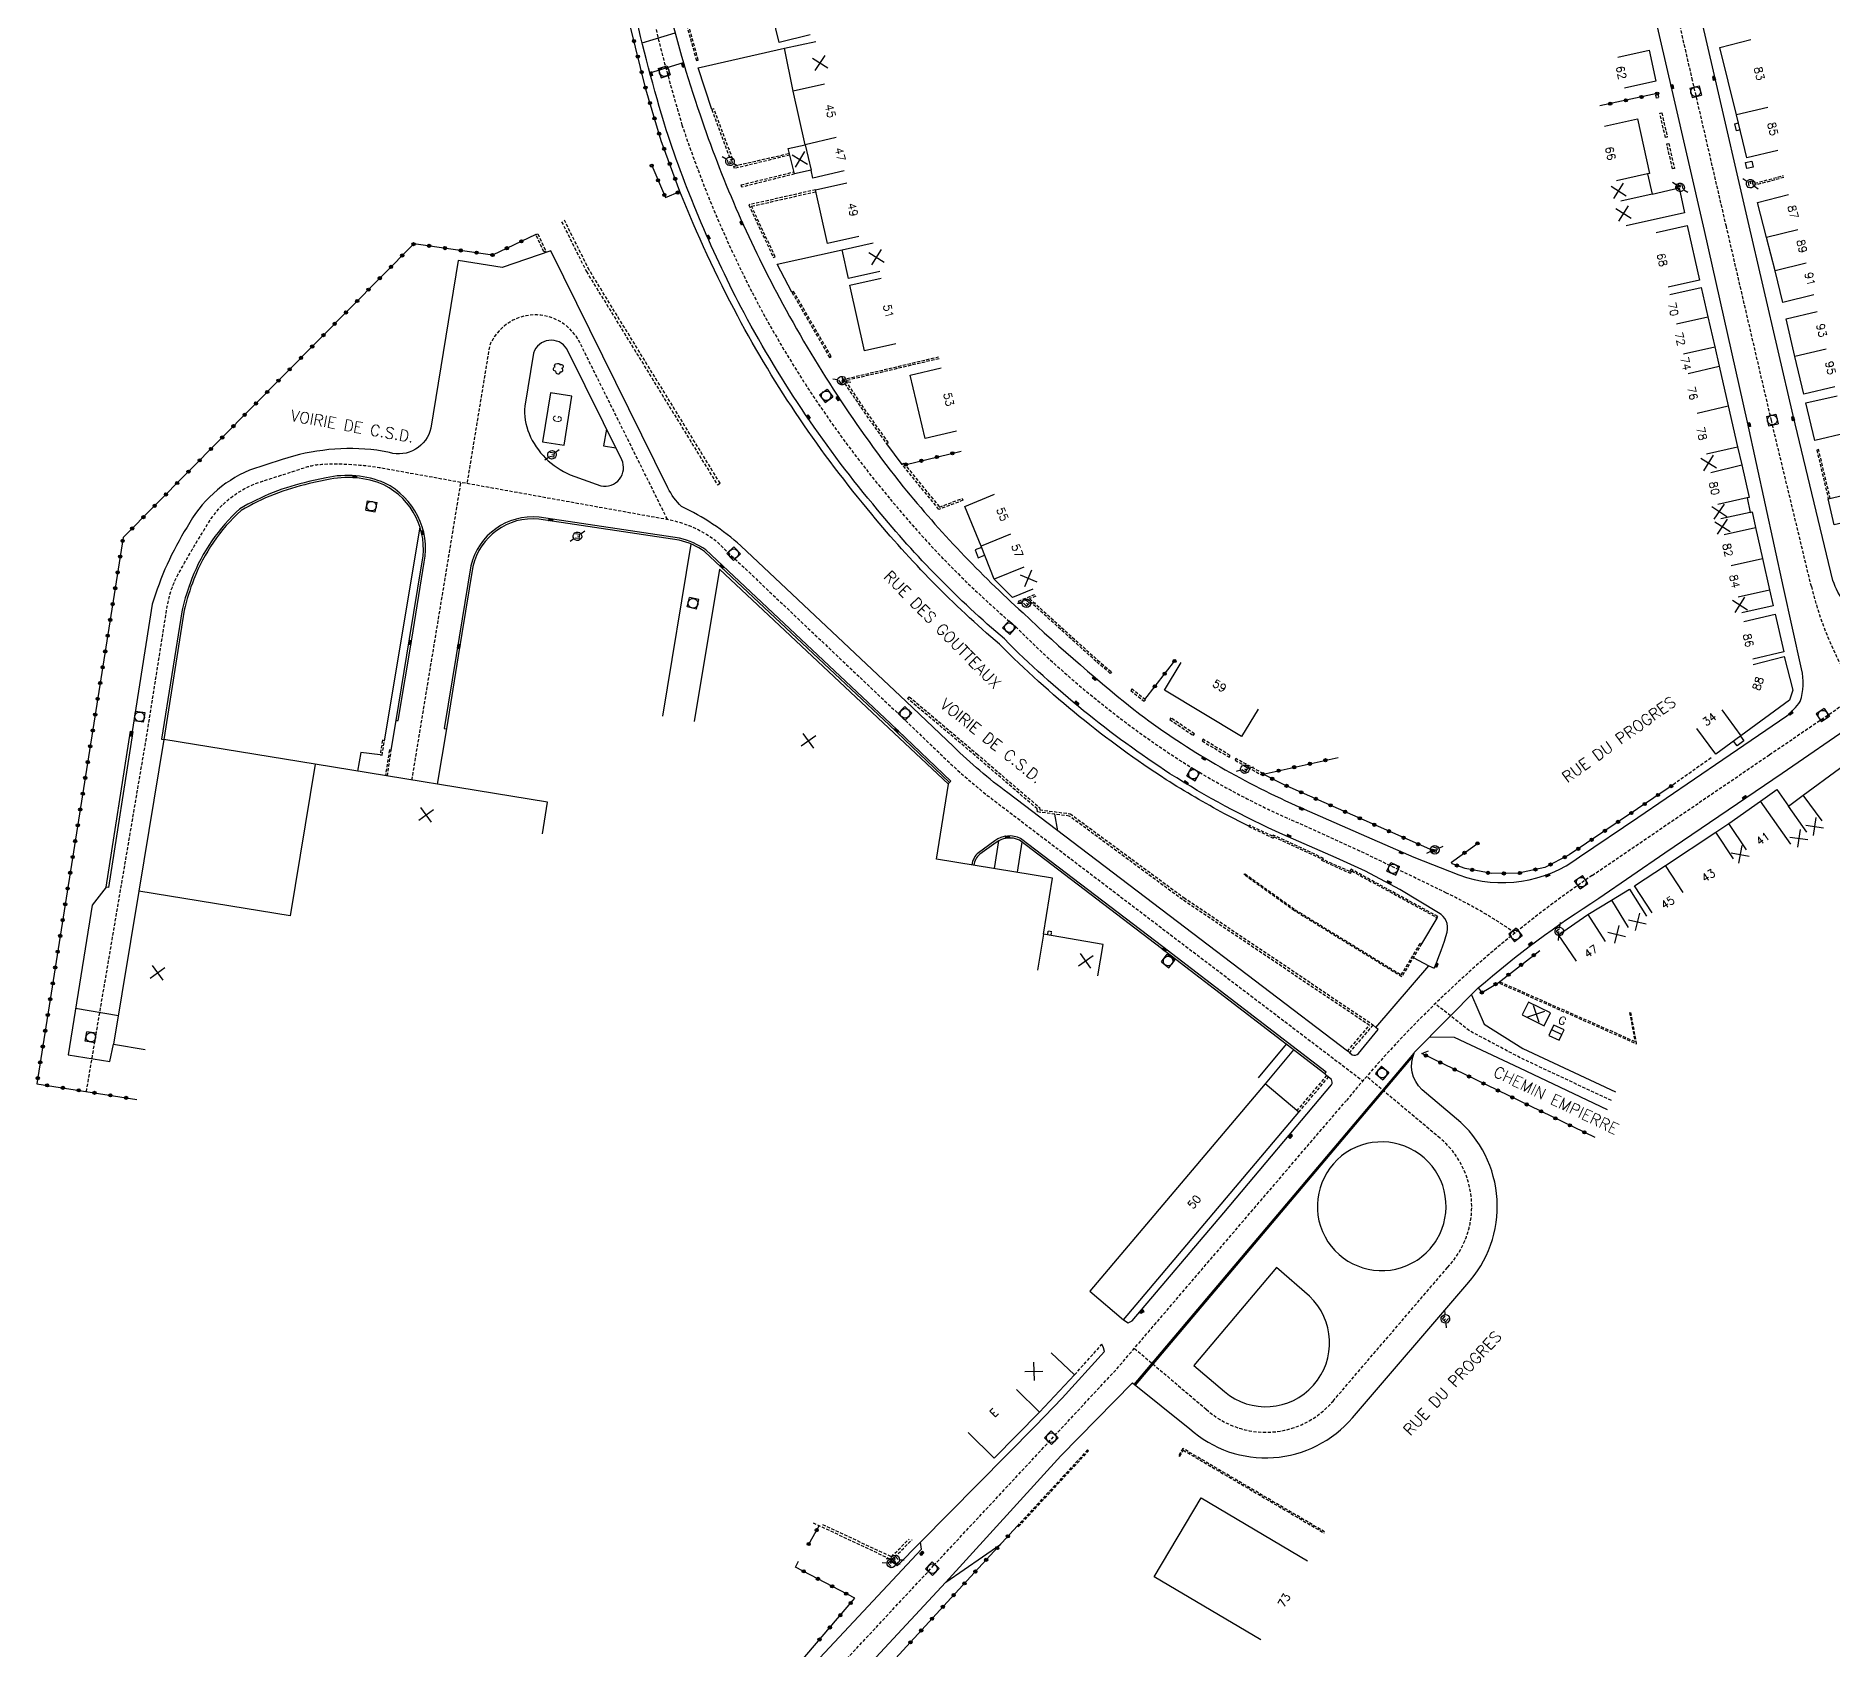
# Model space of a CAD drawing. Header units: millimetres. Extents: x 150000 to 151001, y 125999 to 127001.
# Drawn here: x 150571.1 to 150851.7, y 126509.4 to 126761.5 of the extents above; entities that cross this region are included whole.
import ezdxf
from ezdxf.enums import TextEntityAlignment as Align

# ---------------------------------------------------------------- set-up
doc = ezdxf.new("R2010")
doc.units = ezdxf.units.MM
doc.linetypes.add('DASHED', pattern=[0.75, 0.5, -0.25])
doc.layers.get('0').update_dxf_attribs({"linetype": 'CONTINUOUS'})
for name, color, linetype in [('W0001', 6, 'DASHED'), ('W0008', 7, 'CONTINUOUS'), ('W0100', 7, 'CONTINUOUS'), ('W0112', 1, 'DASHED'), ('W0211', 2, 'CONTINUOUS'), ('W0300', 7, 'CONTINUOUS'), ('W0322', 7, 'CONTINUOUS'), ('W0334', 7, 'CONTINUOUS'), ('W0400', 7, 'CONTINUOUS'), ('W0420', 7, 'CONTINUOUS'), ('W0471', 7, 'CONTINUOUS'), ('W0984', 7, 'CONTINUOUS'), ('W0989', 7, 'CONTINUOUS'), ('W0991', 7, 'CONTINUOUS'), ('W1102', 7, 'CONTINUOUS')]:
    doc.layers.add(name, color=color, linetype=linetype)
doc.styles.get("Standard").update_dxf_attribs({"font": 'romans.shx', "width": 0.85})

# ---------------------------------------------------------------- blocks, each defined once
blk = doc.blocks.new('t991o')
at = {"color": 0, "linetype": 'Continuous'}
for p, q in [((-1, 1), (1, -1)), ((-1, -1), (1, 1))]:
    blk.add_line(p, q, dxfattribs=at)
blk = doc.blocks.new('t322o')
at = {"color": 0, "linetype": 'Continuous'}
for radius in [0.25, 0.15]:
    blk.add_circle((0, 0), radius, dxfattribs=at)
blk = doc.blocks.new('t112o')
at = {"color": 0, "linetype": 'Continuous'}
for p, q in [((-0.5, 0.5), (0.5, 0.5)), ((-0.5, -0.5), (-0.5, 0.5)), ((0.5, 0.5), (0.5, -0.5)), ((0.5, -0.5), (-0.5, -0.5))]:
    blk.add_line(p, q, dxfattribs=at)
blk = doc.blocks.new('T471')
for p, q in [((-0.333334, 0.333334), (-0.333334, -0.333334)), ((-0.333334, 0.333334), (0.333334, 0.333334)), ((-0.333334, 0), (0, 0)), ((0.500001, 0.500001), (1.000002, 1.000002)), ((-0.500001, -0.500001), (-1.000002, -1.000002)), ((-0.333334, -0.333334), (0.333334, -0.333334))]:
    blk.add_line(p, q)
blk.add_ellipse((0, 0), major_axis=(0.471405, 0.471405), ratio=1, start_param=5.4977871438, end_param=11.780972451)
blk = doc.blocks.new('T420')
for p, q in [((0.75, 0.75), (-0.75, 0.75)), ((-0.75, 0.75), (-0.75, -0.75)), ((0.75, 0.75), (0.75, -0.75)), ((0.75, -0.75), (-0.75, -0.75))]:
    blk.add_line(p, q)
blk.add_ellipse((0, 0), major_axis=(-0.53, 0.53), ratio=1, start_param=3.926991, end_param=10.210176)
blk = doc.blocks.new('T400')
for p, q in [((-0.15, 0.3), (0.15, 0.3)), ((-0.15, -0.25), (-0.15, 0.3)), ((-0.15, 0.15), (0.15, 0.15)), ((-0.15, 0), (0.15, 0)), ((0.15, 0.3), (0.15, -0.25)), ((-0.15, -0.15), (0.15, -0.15)), ((-0.15, -0.25), (-0.15, -0.3)), ((-0.15, -0.3), (0.15, -0.3)), ((0.15, -0.3), (0.15, -0.25))]:
    blk.add_line(p, q)
blk = doc.blocks.new('T300')
for p, q in [((-0.8, 0.51), (-0.86, 0.34)), ((-0.86, 0.34), (-0.86, 0.17)), ((-0.86, 0.17), (-0.74, 0.06)), ((-0.69, 0.63), (-0.8, 0.51)), ((-0.8, -0.06), (-0.74, 0.06)), ((-0.74, 0.06), (-0.69, 0.11)), ((-0.57, 0.69), (-0.69, 0.63)), ((-0.46, 0.69), (-0.57, 0.69)), ((-0.29, 0.63), (-0.46, 0.69)), ((-0.29, 0.63), (-0.17, 0.74)), ((-0.23, 0.57), (-0.29, 0.63)), ((-0.17, 0.74), (-0.06, 0.8)), ((-0.06, 0.8), (0.06, 0.8)), ((0.06, 0.8), (0.23, 0.74)), ((0.23, 0.74), (0.34, 0.63)), ((0.34, 0.63), (0.4, 0.51)), ((0.46, 0.46), (0.34, 0.46)), ((0.4, 0.51), (0.4, 0.46)), ((0.57, 0.4), (0.46, 0.46)), ((0.57, 0.4), (0.69, 0.29)), ((0.69, 0.29), (0.74, 0.17)), ((0.74, 0.06), (0.69, -0.17)), ((0.74, 0.17), (0.74, 0.06)), ((-0.8, -0.17), (-0.8, -0.06)), ((-0.8, -0.23), (-0.8, -0.17)), ((-0.74, -0.34), (-0.8, -0.23)), ((-0.69, -0.4), (-0.74, -0.34)), ((-0.51, -0.46), (-0.69, -0.4)), ((-0.4, -0.46), (-0.51, -0.46)), ((-0.4, -0.46), (-0.34, -0.46)), ((-0.34, -0.46), (-0.34, -0.4)), ((-0.34, -0.51), (-0.34, -0.46)), ((-0.29, -0.63), (-0.34, -0.51)), ((-0.17, -0.74), (-0.29, -0.63)), ((-0.06, -0.8), (-0.17, -0.74)), ((0.06, -0.8), (-0.06, -0.8)), ((0.17, -0.74), (0.06, -0.8)), ((0.23, -0.69), (0.17, -0.74)), ((0.29, -0.46), (0.23, -0.46)), ((0.29, -0.63), (0.23, -0.69)), ((0.46, -0.4), (0.29, -0.46)), ((0.34, -0.51), (0.29, -0.63)), ((0.34, -0.51), (0.34, -0.46)), ((0.57, -0.34), (0.46, -0.4)), ((0.63, -0.29), (0.57, -0.34)), ((0.69, -0.17), (0.63, -0.29))]:
    blk.add_line(p, q)

msp = doc.modelspace()

# ---------------------------------------------------------------- linework, layer by layer
at = {"layer": 'W0001'}
for points in [[(150855.79, 126658.58, -0.086465), (150848.48, 126675.44), (150842.24, 126701.35), (150835.2, 126731.69), (150829.92, 126754.51), (150823.68, 126781.51), (150818.58, 126803.62), (150813.65, 126825.1), (150807.99, 126849.67), (150802.32, 126874.55), (150796.96, 126897.94), (150790.86, 126924.56), (150785.5, 126947.74), (150779.77, 126972.54), (150775.49, 126991.1), (150773.44, 127000)], [(150802.17, 126621.32, 0.03765), (150791.48, 126627.54), (150777.96, 126634.1), (150766.94, 126639.09, -0.03701), (150749.68, 126648.37, -0.05311), (150724.17, 126669.15, -0.044961), (150704.57, 126689.1, -0.051763), (150684.02, 126719.4, -0.041546), (150672.03, 126747.59, -0.017257), (150666.94, 126766.85), (150663.87, 126779.6), (150660.07, 126795.32), (150656.47, 126809.97), (150650.95, 126832.49), (150646.45, 126851.16), (150637.98, 126887.86), (150630.78, 126920.51)], [(150689.07, 126498.53), (150711.35, 126522.45), (150739.97, 126553.19), (150775.8, 126595.09, -0.071827), (150814.24, 126630.29), (150841.94, 126649.16), (150896.24, 126686.07), (150915.79, 126699.34), (150941.14, 126716.53), (150957.25, 126727.49), (150971.76, 126737.37), (150984.97, 126746.39, -0.094037), (150999.07, 126752.53, -2.684514)], [(150742.71, 126556.39), (150753.94, 126546.88, 0.424618), (150773.75, 126548.16), (150791.65, 126569.05, 0.429882), (150790.47, 126589.22), (150778.98, 126598.87)]]:
    msp.add_lwpolyline(points, format="xyb", dxfattribs=at)
at = {"layer": 'W0001', "flags": 128}
for points in [[(150669.75, 126685.94), (150656.06, 126713.57, 0.647318), (150641.96, 126713.03), (150638.44, 126691.57)], [(150578.98, 126596.52), (150588.38, 126651.93), (150591.61, 126672.31, -0.088038), (150593.44, 126677.58, -0.013747), (150598.33, 126685.81, -0.089583), (150601.59, 126689.36, -0.086938), (150606.56, 126691.92, 0.0039), (150613.01, 126694, -0.070216), (150616.16, 126694.56, -0.05713), (150625.95, 126693.82), (150669.63, 126685.96, -0.116302), (150677.21, 126682.68), (150705.52, 126655.84), (150712.88, 126648.82, 0.033404), (150721.59, 126641.39), (150748.09, 126621.23), (150778.4, 126598.2)]]:
    msp.add_lwpolyline(points, format="xyb", dxfattribs=at)
for points in [[(150629.84, 126645.19), (150637.51, 126691.74)], [(150817.26, 126595.1), (150803.17, 126601.71), (150795.05, 126606.01), (150789.7, 126610.24)]]:
    msp.add_lwpolyline(points, dxfattribs=at)
at = {"layer": 'W0008'}
for points in [[(150669.54, 126767.56, 0.025426), (150674.85, 126749.13, 0.042039), (150687.27, 126720.54, 0.04509), (150706.59, 126691.02, 0.036705), (150725.31, 126671.3, 0.02093), (150743.56, 126655.47, 0.054712), (150767.94, 126641.24), (150779, 126636.39), (150786.39, 126633.14), (150793.41, 126630.36, 0.254114), (150812.25, 126633.2), (150821.35, 126639.35), (150834.66, 126648.39), (150844.64, 126655.21, 0.064932), (150846.74, 126657.45, 0.1346), (150846.95, 126662.55), (150844.15, 126675.27), (150838.52, 126701.13), (150831.77, 126731.06), (150826.73, 126753), (150820.26, 126780.9)], [(150988.33, 126779.36), (150992.64, 126760.51, -0.309925), (150989.26, 126753.47), (150970.19, 126740.54), (150956.22, 126731.03), (150938.7, 126719.14), (150913.63, 126702.14), (150892.99, 126688.2), (150867.44, 126670.77, -0.27751), (150856.65, 126670.42, -0.188348), (150851.86, 126676.37), (150845.65, 126702.15), (150838.61, 126732.48), (150833.33, 126755.3), (150827.09, 126782.29)], [(150776.3, 126602.6), (150776.72, 126602.27, 0.308759), (150777.71, 126602.49), (150780.81, 126606.2), (150780.44, 126606.52), (150788.73, 126616.16), (150789.53, 126615.8, 0.040577), (150791.57, 126621.45, 0.34706), (150790.25, 126624.44), (150784.17, 126628.11), (150778.82, 126630.95), (150774.22, 126633.04), (150765.88, 126636.71, -0.037046), (150748.27, 126646.19, -0.052954), (150722.4, 126667.24, -0.04476), (150702.57, 126687.44, -0.051754), (150681.73, 126718.18, -0.041604), (150669.55, 126746.81, -0.017272), (150664.41, 126766.26)], [(150691.38, 126496.32), (150713.24, 126519.87), (150731.22, 126539.6), (150742.4, 126550.99), (150751.35, 126543.83, 0.422187), (150776.79, 126545.56), (150794.63, 126566.38, 0.428354), (150793.04, 126592.28), (150787.65, 126596.81, -0.321997), (150786.48, 126602.66), (150796.44, 126612.71, -0.03809), (150815.27, 126626.72), (150825.6, 126633.81), (150843.9, 126646.29), (150855.45, 126654.19), (150879.22, 126670.33), (150895.68, 126681.49), (150917.75, 126696.44), (150943.1, 126713.64), (150959.22, 126724.6), (150973.73, 126734.48), (150986.97, 126743.51, -0.543559), (150997.58, 126739.33), (151000, 126728.92)], [(150776, 126602.84), (150749.46, 126623.02), (150722.94, 126643.18, -0.033477), (150714.44, 126650.44), (150707.07, 126657.48), (150681.25, 126681.77, 0.074608), (150671.94, 126687.92, -0.076573), (150669.83, 126690.85), (150651.53, 126727.86), (150643.92, 126725.3), (150637.05, 126726.38), (150632.8, 126700.18, -0.430415), (150626.33, 126696.35), (150624.34, 126696.74, 0.109651), (150609.54, 126695.27), (150604.45, 126693.59, 0.171429), (150594.71, 126684.72, 0.065401), (150589.26, 126672.68), (150586.11, 126652.78), (150586.24, 126652.76), (150582.43, 126628.4), (150582.09, 126628.46), (150579.9, 126625.67), (150576.11, 126602.25), (150582.66, 126601.21), (150583.23, 126603.9)], [(150626.61, 126649.85), (150627.36, 126654.51), (150627.68, 126654.48), (150629.8, 126667.2), (150631.77, 126679.23, 0.334402), (150625.6, 126691.6, 0.15583), (150616.44, 126692.42), (150613.73, 126691.82, 0.078681), (150602.94, 126687.56, 0.11631), (150595.46, 126676.68, 0.035264), (150593.94, 126671.78), (150590.72, 126651.56), (150591.06, 126651.51), (150587.16, 126627.82)], [(150713.64, 126644.59), (150714.02, 126645.04), (150704.63, 126654.03), (150675.77, 126681.14, 0.097611), (150671.66, 126683), (150649.7, 126686.28, 0.376158), (150639.04, 126678.65), (150636.73, 126664.64), (150634.87, 126653.27), (150635.25, 126653.21), (150633.77, 126644.55)], [(150772.75, 126599.04), (150772.47, 126599.28), (150772.69, 126599.53), (150747.15, 126619.11), (150724.92, 126636.07, 0.277229), (150720.93, 126635.71), (150718.35, 126633.84, 0.190834), (150717.33, 126631.94)], [(150741.02, 126560.84), (150741.72, 126560.36), (150742.39, 126560.7), (150756.68, 126577.56), (150773.53, 126597.55, 0.260045), (150773.49, 126598.43), (150773.05, 126598.79)]]:
    msp.add_lwpolyline(points, format="xyb", dxfattribs=at)
for points in [[(150647.47, 126703.63, 0.123099), (150648.14, 126699.32, 0.197515), (150654.58, 126692.91), (150659.36, 126691.16, 0.62237), (150662.62, 126695.25), (150654.03, 126712.57, 0.636898), (150648.85, 126711.92)], [(150789.98, 126573.43, 5.50973), (150784.45, 126569.03, 0.181497)]]:
    msp.add_lwpolyline(points, format="xyb", close=True, dxfattribs=at)
for points in [[(150795.37, 126611.63), (150797.37, 126607.06), (150803.4, 126603.27), (150817.88, 126596.5)], [(150816.64, 126593.69), (150802.93, 126600.15), (150792.72, 126604.96), (150788.85, 126605.04)], [(150686.76, 126500.74), (150709.46, 126525.03), (150709.28, 126526.09), (150727.24, 126544.31), (150731.44, 126548.63), (150738.03, 126555.91), (150737.91, 126556.49), (150737.65, 126557.03)]]:
    msp.add_lwpolyline(points, dxfattribs=at)
at = {"layer": 'W0008', "flags": 128}
msp.add_lwpolyline([(150756.77, 126549.63, 0.97368), (150770.06, 126564.56), (150764.93, 126569.04), (150751.99, 126553.71)], format="xyb", close=True, dxfattribs=at)
at = {"layer": 'W0100'}
for points in [[(150692.05, 126761.65), (150687.2, 126760.46), (150685.64, 126766.84), (150685.47, 126766.8), (150684.87, 126769.18), (150683.63, 126774.14), (150683.79, 126774.18), (150682.57, 126779.06), (150687.42, 126780.28)], [(150697.35, 126740.36), (150692.48, 126739.23), (150692.19, 126740.49), (150689.61, 126739.89), (150688.64, 126743.85), (150691.26, 126744.46), (150691.26, 126744.47), (150689.42, 126752.85), (150688.03, 126759.55), (150692.92, 126760.57)], [(150843.25, 126743.56), (150838.38, 126742.41), (150836.79, 126749.13), (150834.19, 126759.68), (150839.04, 126760.88)], [(150818.25, 126758.16), (150823.13, 126759.23), (150824.2, 126754.38), (150819.31, 126753.31)], [(150816.14, 126747.38), (150821.33, 126748.52), (150823.21, 126739.98), (150822.9, 126739.92), (150823.6, 126736.74), (150827.81, 126737.74), (150828.66, 126733.8), (150819.57, 126731.8)], [(150699.67, 126730.11), (150694.79, 126729.02), (150692.89, 126737.42), (150697.77, 126738.52)], [(150848.89, 126720.99), (150844.03, 126719.8), (150842.81, 126724.77), (150841.49, 126729.97), (150840.06, 126735.44), (150844.89, 126736.7)], [(150702.93, 126724.65), (150698.05, 126723.55), (150697.04, 126728.03), (150701.92, 126729.13)], [(150824.21, 126730.75), (150829.09, 126731.84), (150831, 126723.31), (150826.12, 126722.22)], [(150705.44, 126713.33), (150700.56, 126712.24), (150698.27, 126722.51), (150703.15, 126723.59)], [(150826.38, 126721.05), (150831.26, 126722.15), (150832.29, 126717.58), (150833.38, 126712.91), (150834.09, 126709.85), (150835.5, 126703.64), (150836.96, 126697.28), (150837.64, 126694.43), (150838.76, 126689.34), (150838.47, 126689.28), (150838.92, 126687.02), (150839.22, 126687.09), (150839.75, 126684.63), (150840.82, 126679.79), (150841.92, 126674.92), (150842.49, 126672.42), (150837.62, 126671.31)], [(150852.16, 126706.65), (150847.3, 126705.5), (150845.92, 126711.37), (150844.54, 126717.24), (150849.4, 126718.38)], [(150714.91, 126699.72), (150710.05, 126698.55), (150707.68, 126708.46), (150712.54, 126709.62)], [(150853.88, 126699.38), (150849.01, 126698.24), (150847.63, 126704.11), (150852.5, 126705.25)], [(150726.86, 126675), (150723.68, 126673.71), (150720.82, 126676.59), (150718.75, 126681.73), (150716.21, 126687.96), (150720.85, 126689.84)], [(150856.92, 126686.2), (150852.05, 126685.06), (150851.13, 126689.11), (150856, 126690.26)], [(150737.02, 126614.59), (150737.85, 126619.52), (150728.52, 126621.09), (150729.92, 126629.87), (150711.81, 126632.85), (150713.66, 126644.57), (150677.89, 126678.15), (150673.93, 126654.35)], [(150837.93, 126669.97), (150842.81, 126671.09), (150844.19, 126665.24), (150839.33, 126664.08)], [(150762.04, 126656.28), (150759.45, 126652), (150747.43, 126659.26), (150750.01, 126663.54)], [(150839.4, 126663.26), (150844.25, 126664.48), (150845.57, 126659.24), (150845.05, 126657.66), (150837.47, 126652.11), (150833.55, 126649.23), (150830.59, 126653.26)], [(150823.61, 126624.47), (150820.87, 126628.65), (150825.71, 126631.82), (150833.57, 126637.05), (150835.56, 126638.4), (150840.53, 126641.9), (150843.06, 126643.7), (150844.92, 126641.13), (150847.2, 126642.83), (150852.89, 126647.02), (150856.01, 126649.32), (150859.92, 126652.31), (150864.01, 126655.17), (150866.88, 126651.07)], [(150650.23, 126636.78), (150651.03, 126641.72), (150614.7, 126647.68), (150610.8, 126623.98), (150587.16, 126627.82), (150583.23, 126603.9), (150588.16, 126603.09)], [(150811.8, 126616.88), (150808.95, 126620.99), (150813.55, 126624.18), (150817.26, 126626.42), (150820.05, 126628.16), (150822.7, 126623.92)], [(150716.74, 126543.26), (150720.82, 126539.25), (150727.88, 126546.45), (150733.36, 126552.27), (150729.71, 126555.7)], [(150762.46, 126510.86), (150745.82, 126520.71), (150753.12, 126533.05), (150769.76, 126523.2)]]:
    msp.add_lwpolyline(points, dxfattribs=at)
for points in [[(150650.25, 126698.06), (150653.6, 126697.51), (150654.83, 126705.17), (150651.49, 126705.72)], [(150807.73, 126608.8), (150804.27, 126610.49), (150803.29, 126608.5), (150806.75, 126606.81)], [(150809.86, 126606.15), (150808.23, 126606.92), (150807.88, 126606.2), (150809.5, 126605.43)], [(150741.02, 126560.84), (150768.4, 126593.28), (150763.13, 126597.75), (150735.75, 126565.31)]]:
    msp.add_lwpolyline(points, close=True, dxfattribs=at)
at = {"layer": 'W0112'}
msp.add_lwpolyline([(150680.26, 126765.86), (150674.05, 126765.35, 0.333711), (150672.65, 126763.9), (150672.56, 126763.88), (150674.28, 126757.62), (150674.57, 126757.7), (150672.85, 126763.95), (150672.81, 126763.94, -0.321363), (150674.07, 126765.2), (150680.27, 126765.71)], format="xyb", close=True, dxfattribs=at)
for points in [[(150824.3, 126751.72), (150824.18, 126752.3), (150824.47, 126752.36), (150824.59, 126751.78)], [(150679.95, 126742.21), (150677.03, 126750.09), (150676.68, 126749.96), (150679.6, 126742.08)], [(150825.11, 126749.44), (150825.97, 126745.64), (150825.68, 126745.57), (150824.82, 126749.37)], [(150826.79, 126740.7), (150825.9, 126744.6), (150826.19, 126744.67), (150827.08, 126740.77)], [(150649.51, 126730.55), (150650.74, 126727.85), (150650.43, 126727.73), (150649.2, 126730.43)], [(150689.21, 126721.4), (150695.08, 126711.24), (150695.34, 126711.39), (150695.34, 126711.39), (150689.47, 126721.55)], [(150706.66, 126694.7), (150712.26, 126687.85), (150715.8, 126689.18), (150715.91, 126688.9), (150712.16, 126687.49), (150706.43, 126694.51)], [(150744.43, 126657.74), (150742.34, 126659.44), (150742.15, 126659.21), (150744.24, 126657.51)], [(150707.54, 126658.21), (150718.08, 126649.31), (150727.89, 126640.89), (150727.93, 126640.55), (150732.68, 126639.93), (150750.44, 126626.83), (150779.68, 126607.17), (150779.98, 126606.93), (150776.3, 126602.6), (150776, 126602.84), (150779.42, 126606.86), (150750.22, 126626.51), (150732.54, 126639.57), (150727.58, 126640.21), (150727.53, 126640.69), (150717.83, 126649.02), (150707.29, 126657.92)], [(150748.26, 126654.64), (150751.91, 126652.17), (150752.08, 126652.41), (150748.43, 126654.89)], [(150625.17, 126649.07), (150625.55, 126651.33), (150625.24, 126651.4), (150624.86, 126649.13)], [(150757.66, 126649.04), (150753.44, 126651.56), (150753.28, 126651.31), (150757.51, 126648.78)], [(150762.84, 126646.21), (150758.58, 126648.54), (150758.44, 126648.28), (150762.7, 126645.95)], [(150760.58, 126637.94), (150764.41, 126636.13), (150764.49, 126636.32), (150772.01, 126632.86), (150771.94, 126632.67), (150776.47, 126630.63), (150776.66, 126630.99), (150789.82, 126623.8), (150789.79, 126623.74), (150789.96, 126623.63), (150790.1, 126623.87), (150776.57, 126631.26), (150776.38, 126630.89), (150772.2, 126632.77), (150772.27, 126632.96), (150764.39, 126636.59), (150764.31, 126636.4), (150760.67, 126638.12)], [(150759.97, 126630.56), (150767.84, 126624.93), (150784.41, 126614.74), (150787.4, 126619.72), (150787.57, 126619.61), (150784.48, 126614.46), (150767.73, 126624.76), (150759.85, 126630.4)], [(150724.61, 126528.54), (150735.55, 126540.38), (150735.4, 126540.52), (150724.46, 126528.68)]]:
    msp.add_lwpolyline(points, close=True, dxfattribs=at)
for points in [[(150688.89, 126742.85), (150680.24, 126740.74), (150680.14, 126741.13), (150688.82, 126743.12)], [(150689.61, 126739.89), (150681.37, 126737.84), (150681.28, 126738.2), (150689.53, 126740.22)], [(150827.51, 126737.67), (150827.37, 126738.31), (150827.66, 126738.37), (150827.81, 126737.74)], [(150844.2, 126739.34), (150839.42, 126738.08), (150839.27, 126738.66), (150839.57, 126738.74), (150839.64, 126738.45), (150844.13, 126739.63)], [(150692.89, 126737.42), (150682.47, 126735.06), (150686.31, 126726.82), (150686.58, 126726.95), (150682.9, 126734.85), (150692.96, 126737.13)], [(150653.23, 126732.43), (150657.1, 126724.64), (150677.57, 126691.31), (150677.99, 126691.56), (150657.53, 126724.88), (150653.67, 126732.65)], [(150851.43, 126689.18), (150849.62, 126696.83), (150849.33, 126696.76), (150851.13, 126689.11)], [(150727.3, 126673.92), (150726.34, 126673.54), (150736.97, 126663.93), (150739.12, 126662.09), (150738.93, 126661.86), (150736.76, 126663.71), (150726.03, 126673.41), (150724.77, 126672.9), (150724.61, 126673.17), (150727.18, 126674.21)], [(150626, 126645.82), (150626.61, 126649.85), (150626.32, 126649.9), (150625.7, 126645.87)], [(150832.8, 126648.64), (150826.58, 126644.25)], [(150729.7, 126620.89), (150729.8, 126621.48), (150729.21, 126621.58), (150729.11, 126620.99)], [(150820.09, 126608.87), (150820.92, 126604.32), (150799.84, 126613.63), (150799.76, 126613.45), (150821.18, 126603.98), (150820.28, 126608.9)], [(150768.4, 126593.28), (150773.05, 126598.79), (150772.75, 126599.04), (150768.08, 126593.55)], [(150733.36, 126552.27), (150737.65, 126557.03)], [(150772.44, 126527.72), (150750.26, 126540.77), (150749.64, 126539.62), (150749.82, 126539.53), (150750.34, 126540.49), (150772.34, 126527.55)], [(150692.51, 126529.14), (150704.48, 126523.53), (150704.73, 126523.26), (150708.01, 126526.52)], [(150693.98, 126528.89), (150704.73, 126523.86), (150704.74, 126523.84), (150707.52, 126526.6)]]:
    msp.add_lwpolyline(points, dxfattribs=at)
msp.add_lwpolyline([(150712.2, 126711.03), (150697.56, 126707.57, 0.012095), (150704.25, 126697.91), (150704.01, 126697.73, -0.012535), (150697.07, 126707.76), (150712.13, 126711.33)], format="xyb", dxfattribs=at)
at = {"layer": 'W0211'}
for points in [[(150730.21, 126639.87), (150730.7, 126637.28)], [(150713.24, 126519.87), (150721.83, 126525.82)]]:
    msp.add_lwpolyline(points, dxfattribs=at)
at = {"layer": 'W0322'}
for points in [[(150667.3, 126741.2), (150669.46, 126736.21), (150671.72, 126737.13), (150668.8, 126745.06), (150666.38, 126753.17), (150662.3, 126769.73)], [(150824.39, 126752.45), (150815.45, 126750.52)], [(150649.2, 126730.43), (150642.45, 126727.23), (150630.16, 126729), (150584.73, 126683.07), (150571.24, 126597.74), (150586.87, 126595.27)], [(150706.86, 126694.46), (150715.66, 126696.58)], [(150744.35, 126657.8), (150749.18, 126664.05)], [(150789.35, 126634.16), (150766.13, 126644.45), (150762.81, 126646.11), (150774.56, 126648.73)], [(150826.58, 126644.25), (150810.64, 126633.5), (150806.86, 126631.55), (150802.72, 126630.62), (150798.58, 126630.58), (150794.4, 126631.38), (150792.37, 126632.11), (150792.27, 126632.36), (150796.54, 126635.46)], [(150797, 126612.01), (150799.53, 126613.53), (150806.08, 126618.58)], [(150814.71, 126589.33), (150787.6, 126602.47), (150788.66, 126602.86)], [(150685.76, 126486.51), (150714.07, 126517.41), (150724.46, 126528.68)], [(150691.83, 126525.82), (150693.47, 126528.69)], [(150683.7, 126499.37), (150699.03, 126517.35), (150689.76, 126522.23), (150690.26, 126523.13)]]:
    msp.add_lwpolyline(points, dxfattribs=at)
at = {"layer": 'W0334'}
for points in [[(150665.81, 126760.38), (150670.95, 126761.95)], [(150667.02, 126755.71), (150672.25, 126757.29)], [(150676.68, 126749.96), (150674.58, 126756.5), (150688.03, 126759.55)], [(150837.35, 126746.79), (150836.8, 126746.66), (150836.5, 126747.74), (150837.09, 126747.88)], [(150689.21, 126721.4), (150686.91, 126725.82), (150697.04, 126728.03)], [(150660.25, 126700.03), (150659.78, 126697.41), (150661.72, 126697.08)], [(150706.43, 126694.51), (150704.01, 126697.73)], [(150625.55, 126651.33), (150631.11, 126684.69)], [(150669.02, 126655.17), (150673.49, 126682.06)], [(150718.82, 126681.55), (150717.83, 126681.15), (150718.32, 126679.94), (150719.31, 126680.34)], [(150614.7, 126647.68), (150591.06, 126651.51)], [(150837.39, 126652.05), (150837.94, 126651.31), (150836.87, 126650.55), (150836.33, 126651.28)], [(150624.86, 126649.13), (150621.86, 126649.51), (150621.36, 126646.58)], [(150721.48, 126635.68), (150720.81, 126631.37)], [(150725.12, 126635.51), (150724.38, 126630.78)], [(150789.96, 126623.63), (150787.57, 126619.61)], [(150786.28, 126617.46), (150788.73, 126616.16)], [(150796.44, 126612.71), (150797, 126612.01)], [(150577.29, 126609.54), (150583.97, 126608.4)], [(150780.44, 126606.52), (150779.98, 126606.93)], [(150766.44, 126603.91), (150762.03, 126598.69)], [(150767.59, 126603.03), (150763.13, 126597.75)], [(150742.7, 126550.75), (150786.43, 126602.54)], [(150742.87, 126550.62), (150786.25, 126602.04)], [(150704.73, 126523.26), (150705.67, 126522.43), (150709.28, 126526.09)]]:
    msp.add_lwpolyline(points, dxfattribs=at)
for points in [[(150760.6, 126637.97), (150756.8, 126639.92, -0.016521), (150747.67, 126645.25, -0.052889), (150721.64, 126666.42, -0.044676), (150701.71, 126686.72, -0.05175), (150680.74, 126717.66, -0.026245), (150671.72, 126737.13, -0.017279)], [(150627.36, 126654.51), (150629.48, 126667.25), (150631.45, 126679.28, 0.334134), (150625.46, 126691.31, 0.155907), (150616.52, 126692.11), (150613.8, 126691.51, 0.078463), (150603.14, 126687.3, 0.116019), (150595.76, 126676.56, 0.035185), (150594.26, 126671.72), (150591.06, 126651.51)], [(150713.81, 126644.79), (150704.41, 126653.8), (150675.56, 126680.9, 0.096843), (150671.6, 126682.68), (150649.66, 126685.97, 0.375608), (150639.35, 126678.58), (150637.05, 126664.59), (150635.25, 126653.21)], [(150772.47, 126599.28), (150746.96, 126618.86), (150724.75, 126635.8, 0.274825), (150721.12, 126635.45), (150718.54, 126633.59, 0.191212), (150717.65, 126631.89, 0.189598)]]:
    msp.add_lwpolyline(points, format="xyb", dxfattribs=at)
at = {"layer": 'W0334', "flags": 128}
for points in [[(150582.09, 126628.46), (150585.89, 126652.82), (150586.11, 126652.78)], [(150807.88, 126606.2), (150807.45, 126605.3), (150809.07, 126604.53), (150809.5, 126605.43)]]:
    msp.add_lwpolyline(points, dxfattribs=at)
at = {"layer": 'W1102'}
for p, q in [((150694.3, 126753.92), (150689.42, 126752.85)), ((150841.66, 126750.28), (150836.79, 126749.13)), ((150846.34, 126731.19), (150841.49, 126729.97)), ((150847.67, 126725.96), (150842.81, 126724.77)), ((150827.41, 126716.48), (150832.29, 126717.58)), ((150828.51, 126711.78), (150833.38, 126712.91)), ((150850.79, 126712.51), (150845.92, 126711.37)), ((150829.22, 126708.72), (150834.09, 126709.85)), ((150830.62, 126702.53), (150835.5, 126703.64)), ((150832.09, 126696.16), (150836.96, 126697.28)), ((150832.78, 126693.27), (150837.64, 126694.43)), ((150834.87, 126683.57), (150839.75, 126684.63)), ((150723.38, 126683.6), (150718.75, 126681.73)), ((150835.94, 126678.71), (150840.82, 126679.79)), ((150725.46, 126678.46), (150720.82, 126676.59)), ((150837.04, 126673.82), (150841.92, 126674.92)), ((150834.51, 126656.14), (150837.47, 126652.11)), ((150850.19, 126638.82), (150847.2, 126642.83)), ((150845.27, 126635.15), (150840.53, 126641.9)), ((150847.79, 126637.03), (150844.92, 126641.13)), ((150836.34, 126632.89), (150833.57, 126637.05)), ((150838.37, 126634.27), (150835.56, 126638.4)), ((150828.45, 126627.64), (150825.71, 126631.82)), ((150724.31, 126549.95), (150727.88, 126546.45))]:
    msp.add_line(p, q, dxfattribs=at)
msp.add_lwpolyline([(150696.13, 126745.6), (150691.26, 126744.46), (150692.19, 126740.49)], dxfattribs=at)
at = {"layer": 'W1102', "flags": 128}
for points in [[(150822.9, 126739.92), (150818.02, 126738.84)], [(150823.6, 126736.74), (150818.72, 126735.66)], [(150838.47, 126689.28), (150833.88, 126688.27)], [(150838.92, 126687.02), (150834.33, 126686.02)], [(150817.26, 126626.42), (150819.87, 126622.16)], [(150813.55, 126624.18), (150816.27, 126619.98)], [(150728.52, 126621.09), (150727.57, 126615.47)]]:
    msp.add_lwpolyline(points, dxfattribs=at)

# ---------------------------------------------------------------- block references
at = {"layer": 'W0112', "rotation": 282.258317729488}
msp.add_blockref('t112o', (150838.78, 126741.32), dxfattribs=at)
at = {"layer": 'W0300', "rotation": 116.38014334504}
msp.add_blockref('T300', (150652.72, 126709.6), dxfattribs=at)
at = {"layer": 'W0322'}
for p, rotation in [((150664.53, 126760.66), 103.810629317816), ((150665.13, 126758.23), 103.810629317816), ((150665.73, 126755.8), 103.810629317816), ((150666.32, 126753.38), 103.810629317816), ((150819.51, 126751.4), 192.169994561648), ((150821.95, 126751.93), 192.169994561648), ((150824.39, 126752.45), 192.169994561648), ((150667.03, 126750.98), 106.611965645033), ((150667.74, 126748.58), 106.611965645033), ((150817.06, 126750.87), 192.169994561648), ((150668.46, 126746.19), 106.611965645033), ((150669.25, 126743.82), 110.239893940268), ((150667.3, 126741.2), 293.449345401295), ((150670.12, 126741.47), 110.239893940268), ((150668.29, 126738.9), 293.449345401295), ((150670.98, 126739.13), 110.239893940268), ((150669.28, 126736.61), 293.449345401295), ((150671.37, 126736.99), 22.01373782959229), ((150630.08, 126728.93), 225.320278916922), ((150646.94, 126729.36), 205.3216691851795), ((150628.32, 126727.15), 225.320278916922), ((150632.52, 126728.66), 171.7919362639287), ((150635, 126728.31), 171.7919362639287), ((150637.47, 126727.95), 171.7919362639287), ((150639.95, 126727.59), 171.7919362639287), ((150642.42, 126727.23), 171.7919362639287), ((150644.68, 126728.29), 205.3216691851795), ((150624.81, 126723.6), 225.320278916922), ((150626.56, 126725.37), 225.320278916922), ((150623.05, 126721.82), 225.320278916922), ((150619.53, 126718.26), 225.320278916922), ((150621.29, 126720.04), 225.320278916922), ((150616.02, 126714.71), 225.320278916922), ((150617.77, 126716.48), 225.320278916922), ((150614.26, 126712.93), 225.320278916922), ((150610.74, 126709.37), 225.320278916922), ((150612.5, 126711.15), 225.320278916922), ((150608.99, 126707.6), 225.320278916922), ((150605.47, 126704.04), 225.320278916922), ((150607.23, 126705.82), 225.320278916922), ((150603.71, 126702.26), 225.320278916922), ((150600.2, 126698.71), 225.320278916922), ((150601.95, 126700.49), 225.320278916922), ((150596.68, 126695.15), 225.320278916922), ((150598.44, 126696.93), 225.320278916922), ((150709.43, 126695.08), 13.4933105782423), ((150711.86, 126695.67), 13.4933105782423), ((150714.29, 126696.25), 13.4933105782423), ((150594.92, 126693.38), 225.320278916922), ((150707, 126694.5), 13.4933105782423), ((150591.41, 126689.82), 225.320278916922), ((150593.16, 126691.6), 225.320278916922), ((150589.65, 126688.04), 225.320278916922), ((150586.13, 126684.49), 225.320278916922), ((150587.89, 126686.27), 225.320278916922), ((150584.65, 126682.57), 261.0169050874202), ((150584.26, 126680.1), 261.0169050874202), ((150583.87, 126677.63), 261.0169050874202), ((150583.09, 126672.69), 261.0169050874202), ((150583.48, 126675.16), 261.0169050874202), ((150582.7, 126670.22), 261.0169050874202), ((150582.31, 126667.75), 261.0169050874202), ((150581.92, 126665.29), 261.0169050874202), ((150581.53, 126662.82), 261.0169050874202), ((150747.45, 126661.81), 52.29981466912), ((150748.98, 126663.79), 52.29981466912), ((150581.14, 126660.35), 261.0169050874202), ((150745.92, 126659.83), 52.29981466912), ((150580.75, 126657.88), 261.0169050874202), ((150580.36, 126655.41), 261.0169050874202), ((150579.58, 126650.47), 261.0169050874202), ((150579.97, 126652.94), 261.0169050874202), ((150579.19, 126648), 261.0169050874202), ((150770.13, 126647.74), 12.5592025390631), ((150772.57, 126648.29), 12.5592025390631), ((150578.8, 126645.53), 261.0169050874202), ((150762.81, 126646.11), 12.5592025390631), ((150764.25, 126645.39), 153.436327633453), ((150765.25, 126646.65), 12.5592025390631), ((150767.69, 126647.2), 12.5592025390631), ((150578.41, 126643.06), 261.0169050874202), ((150766.49, 126644.29), 156.093753640718), ((150768.78, 126643.28), 156.093753640718), ((150771.06, 126642.26), 156.093753640718), ((150824.51, 126642.85), 213.990961234717), ((150826.58, 126644.25), 213.990961234717), ((150578.02, 126640.59), 261.0169050874202), ((150773.35, 126641.25), 156.093753640718), ((150775.63, 126640.24), 156.093753640718), ((150777.92, 126639.22), 156.093753640718), ((150820.36, 126640.05), 213.990961234717), ((150822.44, 126641.45), 213.990961234717), ((150577.63, 126638.12), 261.0169050874202), ((150780.2, 126638.21), 156.093753640718), ((150782.49, 126637.2), 156.093753640718), ((150784.78, 126636.18), 156.093753640718), ((150816.22, 126637.26), 213.990961234717), ((150818.29, 126638.66), 213.990961234717), ((150577.23, 126635.65), 261.0169050874202), ((150787.06, 126635.17), 156.093753640718), ((150789.35, 126634.16), 156.093753640718), ((150794.29, 126633.83), 35.97711649655111), ((150796.32, 126635.3), 35.97711649655111), ((150812.07, 126634.46), 213.990961234717), ((150814.15, 126635.86), 213.990961234717), ((150576.45, 126630.71), 261.0169050874202), ((150576.84, 126633.18), 261.0169050874202), ((150793.1, 126631.84), 160.308188967902), ((150795.5, 126631.17), 169.168552739123), ((150797.95, 126630.7), 169.168552739123), ((150800.44, 126630.6), 180.636778134175), ((150802.94, 126630.67), 192.581454429818), ((150805.38, 126631.22), 192.581454429818), ((150807.73, 126632), 207.260734242703), ((150809.95, 126633.14), 207.260734242703), ((150576.06, 126628.25), 261.0169050874202), ((150575.67, 126625.78), 261.0169050874202), ((150575.28, 126623.31), 261.0169050874202), ((150574.89, 126620.84), 261.0169050874202), ((150574.5, 126618.37), 261.0169050874202), ((150805.11, 126617.83), 37.5900472299241), ((150574.11, 126615.9), 261.0169050874202), ((150801.15, 126614.78), 37.5900472299241), ((150803.13, 126616.31), 37.5900472299241), ((150573.33, 126610.96), 261.0169050874202), ((150573.72, 126613.43), 261.0169050874202), ((150797, 126612.01), 31.0116576848759), ((150799.14, 126613.3), 31.0116576848759), ((150572.94, 126608.49), 261.0169050874202), ((150572.55, 126606.02), 261.0169050874202), ((150572.16, 126603.55), 261.0169050874202), ((150571.77, 126601.08), 261.0169050874202), ((150788.26, 126602.14), 154.147666892822), ((150790.51, 126601.05), 154.147666892822), ((150792.76, 126599.96), 154.147666892822), ((150571.38, 126598.61), 261.0169050874202), ((150572.84, 126597.49), 351.0169050874259), ((150575.31, 126597.1), 351.0169050874259), ((150795.01, 126598.87), 154.147666892822), ((150797.26, 126597.78), 154.147666892822), ((150577.78, 126596.71), 351.0169050874259), ((150580.25, 126596.32), 351.0169050874259), ((150582.72, 126595.93), 351.0169050874259), ((150585.19, 126595.54), 351.0169050874259), ((150799.51, 126596.69), 154.147666892822), ((150801.76, 126595.6), 154.147666892822), ((150804.01, 126594.51), 154.147666892822), ((150806.26, 126593.42), 154.147666892822), ((150808.51, 126592.33), 154.147666892822), ((150810.76, 126591.24), 154.147666892822), ((150813.01, 126590.15), 154.147666892822), ((150693.07, 126527.99), 60.3410999246776), ((150722.95, 126527.03), 47.3273900085101), ((150691.83, 126525.82), 60.3410999246776), ((150721.26, 126525.2), 47.3273900085101), ((150691.05, 126521.55), 152.2437513819046), ((150717.87, 126521.52), 47.3273900085101), ((150719.56, 126523.36), 47.3273900085101), ((150693.27, 126520.38), 152.2437513819046), ((150695.48, 126519.22), 152.2437513819046), ((150716.17, 126519.68), 47.3273900085101), ((150697.69, 126518.06), 152.2437513819046), ((150698.39, 126516.6), 49.55356834452682), ((150712.79, 126516), 47.49630603005079), ((150714.48, 126517.84), 47.3273900085101), ((150695.14, 126512.79), 49.55356834452682), ((150696.77, 126514.7), 49.55356834452682), ((150711.1, 126514.16), 47.49630603005079), ((150693.52, 126510.89), 49.55356834452682), ((150707.72, 126510.47), 47.49630603005079), ((150709.41, 126512.32), 47.49630603005079)]:
    msp.add_blockref('t322o', p, dxfattribs=dict(at, rotation=rotation))
at = {"layer": 'W0400'}
for p, rotation in [((150672.2, 126756.86), 195.886890320531), ((150667.21, 126755.52), 195.886890320531), ((150833.28, 126754.84), 193.035452845101), ((150826.75, 126753.52), 193.035452845101), ((150681.35, 126732.21), 205.652377225841), ((150676.16, 126730.01), 205.652377225841), ((150696.41, 126704.8), 215.705889335743), ((150691.76, 126701.92), 215.705889335743), ((150838.76, 126700.69), 193.55004409906), ((150845.61, 126701.66), 193.55004409906), ((150620.89, 126692.57), 266.7941689296951), ((150631.5, 126683.86), 9.541058768580388), ((150651.51, 126685.84), 261.490934516672), ((150678.26, 126678.54), 226.7885951357599), ((150629.54, 126666.72), 350.644199579597), ((150637.16, 126666.08), 350.644199579597), ((150736.44, 126661.06), 230.7716625742091), ((150733.7, 126657.22), 230.7716625742091), ((150845.3, 126655.64), 128.0638002574121), ((150586.01, 126652.38), 351.014539746715), ((150705.52, 126652.96), 226.3436236762), ((150753.56, 126648.58), 239.574868228533), ((150750.79, 126644.8), 239.574868228533), ((150838.05, 126642.5), 124.2992287510536), ((150768.78, 126640.71), 246.25343009703), ((150766.84, 126636.45), 246.25343009703), ((150722.87, 126636.27), 273.8384861604962), ((150784.39, 126633.86), 246.268387970755), ((150782.5, 126629.23), 246.268387970755), ((150807.27, 126630.29), 293.8220814802399), ((150804.62, 126619.6), 127.355344679689), ((150747.39, 126618.69), 232.519703637394), ((150789.9, 126616.25), 158.1166757211488), ((150767.1, 126589.51), 139.7252246012015), ((150743.9, 126562.1), 116.7151826999413), ((150709.49, 126524.36), 136.936477925134)]:
    msp.add_blockref('T400', p, dxfattribs=dict(at, rotation=rotation))
at = {"layer": 'W0420'}
for p, rotation in [((150669.24, 126755.87), 107.678492301524), ((150830.4, 126752.76), 102.928609968437), ((150694.55, 126705.24), 127.028312752157), ((150842.38, 126701.45), 102.2822440424), ((150623.52, 126687.97), 169.223880884559), ((150680.11, 126680.57), 133.001640309305), ((150673.75, 126672.81), 257.510193747682), ((150723.18, 126669.02), 137.815840359062), ((150706.88, 126655.6), 136.3436236762), ((150850.27, 126655.32), 34.3486838022442), ((150587.3, 126655.07), 261.014539746715), ((150751.94, 126646.11), 150.31300262712), ((150783.15, 126631.32), 156.268387970755), ((150812.54, 126629.25), 214.056072279611), ((150802.24, 126620.99), 37.355344679689), ((150747.98, 126616.92), 142.519703637394), ((150579.67, 126605.01), 260.806607851836), ((150781.42, 126599.41), 49.850800252448), ((150729.73, 126542.43), 45.40597567013238), ((150711.15, 126521.97), 46.936477925134)]:
    msp.add_blockref('T420', p, dxfattribs=dict(at, rotation=rotation))
at = {"layer": 'W0471'}
for p, rotation in [((150679.53, 126741.86), 104.808846922765), ((150827.98, 126737.81), 282.87779460357), ((150838.98, 126738.36), 282.258317729488), ((150697, 126707.61), 125.301380388072), ((150651.72, 126696.01), 171.490934516672), ((150655.7, 126683.29), 171.490934516672), ((150725.84, 126672.83), 137.886383297365), ((150759.97, 126646.9), 150.31300262712), ((150789.64, 126634.29), 158.367362262532), ((150809.09, 126621.54), 37.5900472299241), ((150791.3, 126561), 49.41534299707171), ((150704.73, 126522.79), 311.7436735573201), ((150705.35, 126523.41), 311.7436735573201)]:
    msp.add_blockref('T471', p, dxfattribs=dict(at, rotation=rotation))
at = {"layer": 'W0991'}
for p, rotation in [((150693.61, 126757.23), 11.7211685970366), ((150690.44, 126742.17), 283.767774208015), ((150818.37, 126737.25), 12.40167236471424), ((150819.14, 126733.73), 12.40167236495408), ((150702.43, 126726.89), 12.6989676490285), ((150832.43, 126694.73), 13.43318723204442), ((150834.1, 126687.14), 11.36241147466578), ((150834.6, 126684.79), 12.33908727925944), ((150726.16, 126676.73), 22.01378064151222), ((150837.33, 126672.56), 12.82923607809132), ((150691.79, 126651.34), 80.43298505389045), ((150632.06, 126639.77), 80.66021545340811), ((150848.99, 126637.93), 306.72570432941), ((150846.53, 126636.09), 306.7271260207271), ((150837.35, 126633.58), 304.2282714858044), ((150818.07, 126621.07), 301.2047102860489), ((150821.29, 126623.04), 301.964647119207), ((150735.11, 126616.96), 80.43298505389957), ((150590.1, 126615.06), 350.7771272699899), ((150805.51, 126608.65), 63.75845452501245), ((150726.99, 126552.8), 316.7520924525603)]:
    msp.add_blockref('t991o', p, dxfattribs=dict(at, rotation=rotation))

# ---------------------------------------------------------------- texts
at = {"layer": 'W0984'}
for s, rotation, p in [('G', 80.6698, (150652.54, 126701.62)), ('G', 333.9225, (150809.57, 126607.62)), ('E', 45.527, (150720.76, 126546.33))]:
    msp.add_text(s, height=1.25, rotation=rotation, dxfattribs=at).set_placement(p, align=Align.MIDDLE)
at = {"layer": 'W0989'}
for s, rotation, p in [('VOIRIE DE C.S.D.', 349.8082, (150620.53, 126700.47)), ('RUE DES GOUTTEAUX', 314.6448, (150712.74, 126668.68)), ('VOIRIE DE C.S.D.', 321.3551, (150720.39, 126651.31)), ('RUE DU PROGRES', 35.6561, (150818.41, 126651.54)), ('CHEMIN EMPIERRE', 334.2254, (150808.6, 126595.15)), ('RUE DU PROGRES', 47.0437, (150792.39, 126550.97))]:
    msp.add_text(s, height=1.75, rotation=rotation, dxfattribs=at).set_placement(p, align=Align.MIDDLE)
at = {"layer": 'W0991'}
for s, rotation, p in [('62', 282.3457, (150818.78, 126755.74)), ('83', 283.8759, (150840.35, 126755.59)), ('45', 282.3947, (150695.22, 126749.73)), ('85', 283.3246, (150842.45, 126746.93)), ('47', 283.1211, (150696.74, 126742.97)), ('66', 282.4017, (150817.08, 126743.11)), ('49', 282.6987, (150698.72, 126734.32)), ('87', 284.708, (150845.61, 126733.96)), ('89', 284.2262, (150847, 126728.6)), ('68', 282.5765, (150825.17, 126726.48)), ('91', 283.7895, (150848.27, 126723.48)), ('51', 282.5522, (150704.29, 126718.46)), ('70', 282.6928, (150826.9, 126718.76)), ('72', 283.0735, (150827.96, 126714.12)), ('93', 283.2469, (150850.09, 126715.45)), ('74', 283.1176, (150828.86, 126710.26)), ('95', 283.2183, (150851.47, 126709.58)), ('76', 282.77, (150829.92, 126705.63)), ('53', 283.4466, (150713.72, 126704.67)), ('78', 282.9959, (150831.36, 126699.33)), ('80', 282.3828, (150833.32, 126690.79)), ('55', 292.1207, (150722.11, 126686.73)), ('57', 292.0138, (150724.42, 126681.04)), ('82', 282.4708, (150835.41, 126681.13)), ('84', 282.6963, (150836.49, 126676.26)), ('86', 283.2841, (150838.63, 126667.03)), ('59', 328.8833, (150756.03, 126659.91)), ('88', 71.7233, (150840.15, 126660.27)), ('34', 36.2467, (150832.55, 126654.7)), ('41', 35.0651, (150840.89, 126636.04)), ('43', 33.6243, (150832.39, 126630.27)), ('45', 33.2536, (150826.03, 126626.06)), ('47', 34.6638, (150814.04, 126618.43)), ('50', 49.8399, (150752.07, 126579.29)), ('73', 59.368, (150766.11, 126517.03))]:
    msp.add_text(s, height=1.25, rotation=rotation, dxfattribs=at).set_placement(p, align=Align.MIDDLE)

doc.saveas('drawing.dxf')
